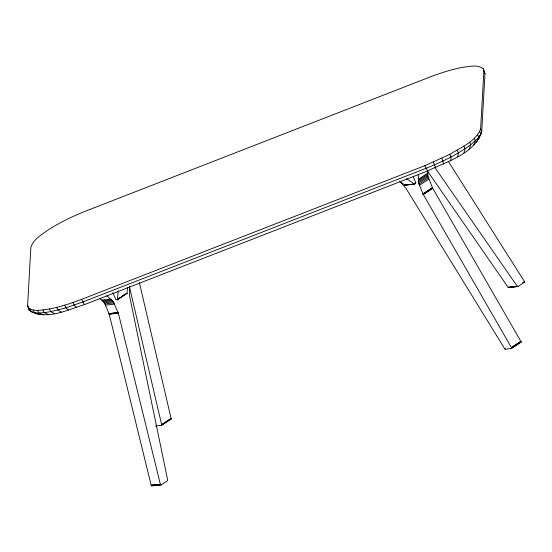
<?xml version="1.0" encoding="UTF-8"?>
<svg xmlns="http://www.w3.org/2000/svg" width="552" height="552" viewBox="0 0 552 552"><rect width="100%" height="100%" fill="white"/><g stroke="black" fill="none" stroke-linecap="round" stroke-linejoin="round"><path stroke-width="0.83" d="M399.958 181.449L406.162 188.625L504.631 348.671L505.439 349.209L511.345 348.519L511.407 347.525L423.225 194.401L418.575 182.905L418.223 174.211M520.695 342.33L520.853 341.308L432.671 188.184L428.021 176.688L427.662 170.582M450.853 160.425L450.977 156.975L449.866 154.319C460.796 147.405 475.472 141.802 480.613 129.03L483.869 70.973L483.331 68.848C477.439 63.935 468.807 66.757 461.927 67.434C450.943 69.614 440.268 73.085 429.822 77.08L86.629 210.726C73.064 216.094 59.823 222.401 47.548 230.315C41.338 235.042 33.148 239.375 30.864 247.386L27.6 305.435L29.256 310.224C46.216 321.167 67.254 309.665 84.394 304.642L427.579 171.003C446.671 161.405 474.341 154.27 481.723 131.686L484.987 73.637L483.331 68.848M155.533 426.027L161.343 425.364L161.646 424.702L129.354 286.371M161.646 424.702L171.106 418.582L170.789 419.147L171.092 418.478L139.387 282.665M118.225 290.883L117.335 299.826L115.851 299.632L112.898 292.608M127.505 287.233L127.015 293.36L125.959 293.712M413.193 176.585L415.815 182.822L414.58 184.071L406.486 178.669M457.753 156.595L458.395 152.863L457.284 150.206M463.928 152.78L465.039 148.757L463.921 146.101M434.962 167.642L517.231 286.233L518.059 286.453L524.055 282.52L524.234 281.182L448.286 161.315M478.694 139.373L479.198 137.731M469.228 149.054L470.732 144.755L478.777 137.455L480.916 134.343L479.798 131.686M524.055 282.52L524.359 281.465M473.519 145.521L475.355 140.953L474.237 138.297M476.7 142.271L478.777 137.455L477.659 134.798M479.446 136.903L481.723 131.686L480.613 129.03M415.477 183.505L415.815 182.822M126.712 293.63L127.036 293.236L117.231 299.853L127.015 293.36M399.365 181.173L405.002 185.106L406.286 184.554M418.209 179.386L427.655 173.169M418.216 180.511L427.655 174.294M418.333 181.691L427.779 175.474M418.575 182.905L428.021 176.688M418.933 184.147L428.38 177.923M419.403 185.389L428.849 179.165M422.984 193.897L432.43 187.68M423.039 194.028L432.485 187.804M423.094 194.152L432.54 187.935M423.156 194.276L432.602 188.059M423.225 194.401L432.671 188.184M423.294 194.525L432.74 188.308M161.667 424.805L171.106 418.582M161.667 424.992L171.12 418.685M161.626 425.157L171.099 418.858M161.412 425.351L171.03 419.002M511.407 347.525L520.853 341.308L520.874 342.254M511.483 347.663L520.929 341.447M520.978 341.584L511.531 347.808L511.249 348.547L520.984 342.095M511.566 347.946L521.012 341.729M511.58 348.077L521.026 341.86M511.573 348.202L521.019 341.985M118.39 298.597L120.426 297.266M121.778 296.376L123.814 295.044M118.507 298.604L120.543 297.266M121.895 296.383L123.931 295.044M106.84 295.789L113.326 301.772L118.335 313.129L160.342 484.235L161.218 484.863L167.318 480.875L167.642 479.895L129.637 296.307L129.616 287.04M508.909 287.475L508.081 287.254L427.282 170.782M28.145 307.567C34.031 312.48 42.663 309.651 49.542 308.982C60.527 306.802 71.208 303.331 81.655 299.336L424.84 165.69L449.866 154.319M405.002 185.106L414.697 184.016L404.878 185.044L405.506 185.065M405.265 185.148L414.58 184.071M99.67 298.466L101.651 300.115L110.807 299.094M101.651 300.115L102.569 300.888L111.718 299.867M102.569 300.888L103.41 301.785L112.567 300.764M103.41 301.785L104.176 302.8L113.326 301.772M104.176 302.8L104.845 303.91L114.002 302.889M104.845 303.91L105.418 305.118L114.575 304.09M105.418 305.118L108.999 313.626L118.149 312.598M108.999 313.626L118.204 312.729M109.048 313.75L118.252 312.86M109.096 313.881L118.294 312.991M109.144 314.019L118.335 313.129M109.179 314.15L118.37 313.267M522.647 282.403L524.31 282.217M508.081 287.254L517.3 286.315M508.219 287.413L517.376 286.385M508.302 287.468L518.059 286.453L517.231 286.233M508.475 287.551L517.983 286.502M109.22 314.288L151.193 485.256L160.342 484.235L161.101 484.897M151.193 485.256L160.39 484.38M160.459 484.518L151.234 485.408M151.386 485.663L160.542 484.642M151.483 485.76L160.742 484.815M151.703 485.891L161.329 484.808M39.33 314.599L31.14 311.77L30.022 309.113M30.795 310.817L29.256 310.224L27.6 305.435M43.408 314.875L38.702 312.991L34.314 312.701L33.196 310.045M48.514 314.543L44.194 312.632L38.702 312.991L37.584 310.334M54.531 313.619L50.66 311.638L44.194 312.632L43.077 309.976M61.3 312.121L57.932 310.031L56.815 307.374M504.631 348.671L505.439 349.209M68.648 310.093L65.84 307.85L64.729 305.194M35.211 312.777L36.377 313.736M76.417 307.574L74.189 305.146L73.071 302.489M427.579 171.003L424.84 165.69M84.394 304.642L81.655 299.336M483.869 70.973L484.987 73.637M469.621 142.099L470.732 144.755C457.056 154.746 441.634 162.074 425.958 168.346L82.772 301.992L65.84 307.85L50.66 311.638L49.542 308.982M441.848 158.334L442.966 160.991L443.401 164.158M433.444 162.157L435.583 167.711"/></g></svg>
